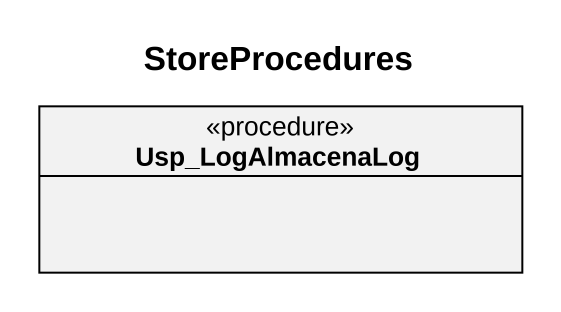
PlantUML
@startuml
title StoreProcedures
hide circle
hide empty members
class Usp_LogAlmacenaLog <<procedure>>
@enduml
